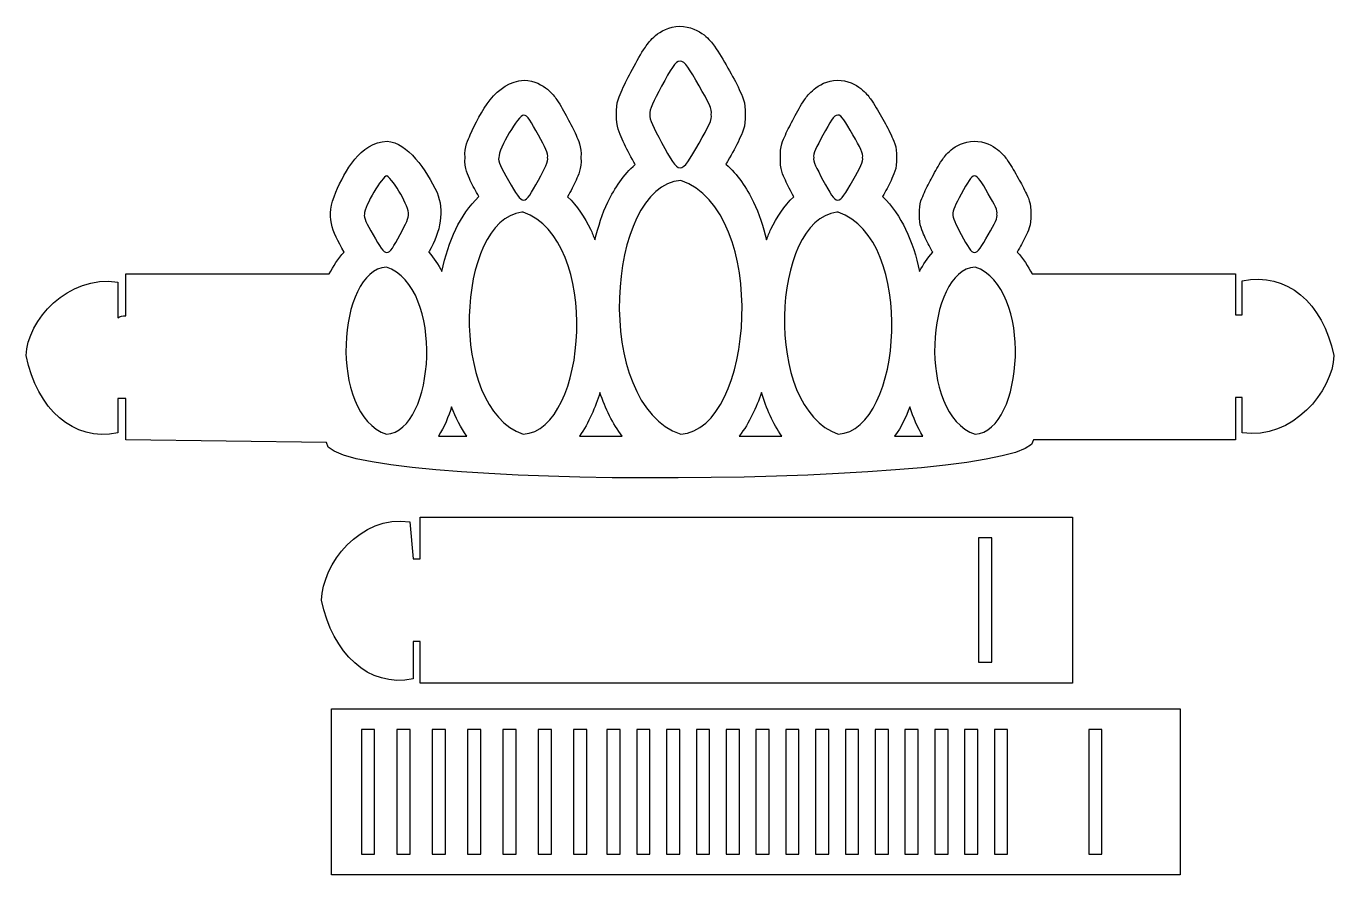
# Model space of a CAD drawing. Header units: centimetres. Extents: x -12 to 15.1, y -5.1 to 12.4.
import ezdxf

# ---------------------------------------------------------------- set-up
doc = ezdxf.new("R2010")
doc.units = ezdxf.units.CM
doc.header["$MEASUREMENT"] = 0
doc.layers.add('Layer 1', color=7, linetype='Continuous')

msp = doc.modelspace()

# ---------------------------------------------------------------- linework, layer by layer
at = {"layer": 'Layer 1', "color": 121}
for points, knots in [([(1.52773, 12.42854), (1.31208, 12.42578), (1.13166, 12.32354), (1.02803, 12.23672), (1.02803, 12.23672), (0.9244, 12.14989), (0.86823, 12.07125), (0.81784, 11.99859), (0.81784, 11.99859), (0.71706, 11.85328), (0.64529, 11.7149), (0.55054, 11.53888), (0.55054, 11.53888), (0.46579, 11.38143), (0.39561, 11.25375), (0.334, 11.11224), (0.334, 11.11224), (0.28217, 10.99319), (0.20505, 10.85235), (0.22216, 10.60292), (0.22216, 10.60292), (0.20548, 10.35391), (0.28216, 10.21233), (0.334, 10.0936), (0.334, 10.0936), (0.39558, 9.95256), (0.46601, 9.82483), (0.55054, 9.66779), (0.55054, 9.66779), (0.57007, 9.63151), (0.58723, 9.6021), (0.60527, 9.56857), (0.60527, 9.56857), (0.36881, 9.35564), (0.18018, 9.07817), (0.04053, 8.78722), (0.04053, 8.78722), (-0.07386, 8.54891), (-0.15867, 8.2819), (-0.22915, 8.00339), (-0.22915, 8.00339), (-0.25857, 8.07749), (-0.2851, 8.15476), (-0.31878, 8.22498), (-0.31878, 8.22498), (-0.43641, 8.47022), (-0.59481, 8.70801), (-0.7931, 8.89884), (-0.7931, 8.89884), (-0.72704, 9.02151), (-0.67072, 9.12538), (-0.6186, 9.24528), (-0.6186, 9.24528), (-0.57424, 9.34732), (-0.50219, 9.47306), (-0.51707, 9.7083), (-0.51707, 9.7083), (-0.50142, 9.94496), (-0.57412, 10.07236), (-0.6186, 10.17463), (-0.6186, 10.17463), (-0.67179, 10.29693), (-0.7293, 10.40178), (-0.79707, 10.52768), (-0.79707, 10.52768), (-0.87291, 10.66859), (-0.93049, 10.78114), (-1.01916, 10.90885), (-1.01916, 10.90885), (-1.0635, 10.9727), (-1.11444, 11.04236), (-1.2127, 11.12465), (-1.2127, 11.12465), (-1.31096, 11.20694), (-1.48483, 11.30799), (-1.69575, 11.31069), (-1.69575, 11.31069), (-2.28375, 11.28941), (-2.60656, 10.62934), (-2.81017, 10.18125), (-2.81017, 10.18125), (-2.85512, 10.08052), (-2.93908, 9.93982), (-2.91963, 9.70996), (-2.91963, 9.70996), (-2.93853, 9.48056), (-2.85512, 9.33821), (-2.81017, 9.23784), (-2.81017, 9.23784), (-2.75665, 9.11834), (-2.69761, 9.01918), (-2.6317, 8.9038), (-2.6317, 8.9038), (-2.83246, 8.71218), (-2.99371, 8.47236), (-3.11237, 8.22498), (-3.11237, 8.22498), (-3.2395, 7.95993), (-3.33423, 7.66572), (-3.40029, 7.3502), (-3.40029, 7.3502), (-3.475, 7.48964), (-3.56051, 7.62826), (-3.67156, 7.74956), (-3.67156, 7.74956), (-3.66859, 7.75509), (-3.66586, 7.76047), (-3.66283, 7.7661), (-3.66283, 7.7661), (-3.42467, 8.1771), (-3.3443, 8.61823), (-3.50023, 8.98484), (-3.50023, 8.98484), (-3.72032, 9.46191), (-4.11786, 10.02422), (-4.53136, 10.04896), (-4.53136, 10.04896), (-5.10686, 10.02105), (-5.39862, 9.42945), (-5.59739, 8.99311), (-5.59739, 8.99311), (-5.81633, 8.47526), (-5.67978, 8.20181), (-5.42289, 7.75205), (-5.42289, 7.75205), (-5.54926, 7.61495), (-5.65233, 7.45795), (-5.73223, 7.29978), (-5.73223, 7.29978), (-5.73223, 7.29978), (-9.94877, 7.29978), (-9.94877, 7.29978), (-9.94877, 7.29978), (-9.94877, 7.29978), (-9.94877, 6.43244), (-9.94877, 6.43244), (-9.94877, 6.43244), (-10.01473, 6.43529), (-10.06896, 6.41967), (-10.11296, 6.39027), (-10.11296, 6.39027), (-10.11296, 6.39027), (-10.11296, 7.13246), (-10.11296, 7.13246), (-10.11296, 7.13246), (-11.15257, 7.28641), (-11.9934, 6.33655), (-12.01342, 5.60727), (-12.01342, 5.60727), (-11.7767, 4.49893), (-11.04874, 3.81873), (-10.11296, 4.00839), (-10.11296, 4.00839), (-10.11296, 4.00839), (-10.11296, 4.71844), (-10.11296, 4.71844), (-10.11296, 4.71844), (-10.11296, 4.71844), (-9.94877, 4.71844), (-9.94877, 4.71844), (-9.94877, 4.71844), (-9.94877, 4.71844), (-9.94877, 3.86185), (-9.94877, 3.86185), (-9.94877, 3.86185), (-9.94877, 3.86185), (-5.79172, 3.80563), (-5.79172, 3.80563), (-5.79172, 3.80563), (-5.82937, 2.7824), (8.79395, 2.86179), (8.86306, 3.86185), (8.86306, 3.86185), (8.86306, 3.86185), (13.04787, 3.86185), (13.04787, 3.86185), (13.04787, 3.86185), (13.04787, 3.86185), (13.04787, 4.73911), (13.04787, 4.73911), (13.04787, 4.73911), (13.04787, 4.73911), (13.18271, 4.73911), (13.18271, 4.73911), (13.18271, 4.73911), (13.18271, 4.73911), (13.18271, 4.00839), (13.18271, 4.00839), (13.18271, 4.00839), (14.22225, 3.85284), (15.06315, 4.87806), (15.08317, 5.60727), (15.08317, 5.60727), (14.84672, 6.71482), (14.11798, 7.34625), (13.18271, 7.15703), (13.18271, 7.15703), (13.18271, 7.15703), (13.18271, 6.45311), (13.18271, 6.45311), (13.18271, 6.45311), (13.18271, 6.45311), (13.04787, 6.45311), (13.04787, 6.45311), (13.04787, 6.45311), (13.04787, 6.45311), (13.04787, 7.29978), (13.04787, 7.29978), (13.04787, 7.29978), (13.04787, 7.29978), (8.83054, 7.29978), (8.83054, 7.29978), (8.83054, 7.29978), (8.75065, 7.45792), (8.64754, 7.61498), (8.5212, 7.75205), (8.5212, 7.75205), (8.58593, 7.86548), (8.64157, 7.95866), (8.6957, 8.07865), (8.6957, 8.07865), (8.73802, 8.17247), (8.82154, 8.30928), (8.80357, 8.53506), (8.80357, 8.53506), (8.82227, 8.76201), (8.73814, 8.8991), (8.6957, 8.99312), (8.6957, 8.99312), (8.63998, 9.11657), (8.58357, 9.21097), (8.51644, 9.32881), (8.51644, 9.32881), (8.4454, 9.45351), (8.39076, 9.55514), (8.30466, 9.6736), (8.30466, 9.6736), (8.26161, 9.73283), (8.21154, 9.79849), (8.1135, 9.877), (8.1135, 9.877), (8.01547, 9.95551), (7.83917, 10.05166), (7.62966, 10.04898), (7.62966, 10.04898), (7.42115, 10.04631), (7.24689, 9.9479), (7.15058, 9.86708), (7.15058, 9.86708), (7.05426, 9.78626), (7.00595, 9.71659), (6.96418, 9.65624), (6.96418, 9.65624), (6.88064, 9.53555), (6.82933, 9.43403), (6.76113, 9.30732), (6.76113, 9.30732), (6.69996, 9.19367), (6.64845, 9.09973), (6.59853, 8.98486), (6.59853, 8.98486), (6.55695, 8.88919), (6.48611, 8.76737), (6.50097, 8.5359), (6.50097, 8.5359), (6.48658, 8.30485), (6.55693, 8.18224), (6.59853, 8.08694), (6.59853, 8.08694), (6.64845, 7.97257), (6.70024, 7.87926), (6.76113, 7.76613), (6.76113, 7.76613), (6.76416, 7.7605), (6.76768, 7.75513), (6.77065, 7.74959), (6.77065, 7.74959), (6.6596, 7.62829), (6.5733, 7.48967), (6.49859, 7.35023), (6.49859, 7.35023), (6.43253, 7.66574), (6.337, 7.95996), (6.20987, 8.22501), (6.20987, 8.22501), (6.09121, 8.47239), (5.93155, 8.71221), (5.73079, 8.90383), (5.73079, 8.90383), (5.7967, 9.01921), (5.85494, 9.11837), (5.90846, 9.23787), (5.90846, 9.23787), (5.95341, 9.33823), (6.03761, 9.48059), (6.01871, 9.70999), (6.01871, 9.70999), (6.03816, 9.93985), (5.95341, 10.08055), (5.90846, 10.18128), (5.90846, 10.18128), (5.84953, 10.31334), (5.78842, 10.41906), (5.71334, 10.55087), (5.71334, 10.55087), (5.6343, 10.68962), (5.5725, 10.80008), (5.48094, 10.92542), (5.48094, 10.92542), (5.43516, 10.98809), (5.38235, 11.05891), (5.28185, 11.13874), (5.28185, 11.13874), (5.18135, 11.21857), (5.00413, 11.3134), (4.79484, 11.31072), (4.79484, 11.31072), (4.58393, 11.30802), (4.41005, 11.20697), (4.31179, 11.12468), (4.31179, 11.12468), (4.21353, 11.04239), (4.161, 10.97273), (4.11667, 10.90888), (4.11667, 10.90888), (4.028, 10.78117), (3.97122, 10.66862), (3.89537, 10.52771), (3.89537, 10.52771), (3.8276, 10.4018), (3.77089, 10.29696), (3.7177, 10.17466), (3.7177, 10.17466), (3.67322, 10.07239), (3.60052, 9.94499), (3.61617, 9.70833), (3.61617, 9.70833), (3.60129, 9.47309), (3.67334, 9.34735), (3.7177, 9.24531), (3.7177, 9.24531), (3.76982, 9.12541), (3.82534, 9.02154), (3.89141, 8.89887), (3.89141, 8.89887), (3.69312, 8.70804), (3.53472, 8.47025), (3.41709, 8.22501), (3.41709, 8.22501), (3.38341, 8.15479), (3.35768, 8.07752), (3.32825, 8.00342), (3.32825, 8.00342), (3.25777, 8.28192), (3.17137, 8.54894), (3.05698, 8.78725), (3.05698, 8.78725), (2.91588, 9.08122), (2.72585, 9.36149), (2.48589, 9.57521), (2.48589, 9.57521), (2.49924, 9.59871), (2.51217, 9.61814), (2.52634, 9.64301), (2.52634, 9.64301), (2.61964, 9.80678), (2.69568, 9.93652), (2.7635, 10.08701), (2.7635, 10.08701), (2.81581, 10.20309), (2.90406, 10.35925), (2.88248, 10.60295), (2.88248, 10.60295), (2.90458, 10.8471), (2.81582, 11.00247), (2.7635, 11.11889), (2.7635, 11.11889), (2.69566, 11.26986), (2.61986, 11.40038), (2.52634, 11.56455), (2.52634, 11.56455), (2.42765, 11.73779), (2.35178, 11.87425), (2.24793, 12.01682), (2.24793, 12.01682), (2.19601, 12.08811), (2.13795, 12.16563), (2.03219, 12.24998), (2.03219, 12.24998), (1.92643, 12.33433), (1.74288, 12.43133), (1.52773, 12.42857), (1.52773, 12.42857), (1.52773, 12.42857), (1.52773, 12.42854), (1.52773, 12.42854)], [0, 0, 0, 0, 0.01, 0.01, 0.01, 0.01, 0.02, 0.02, 0.02, 0.02, 0.03, 0.03, 0.03, 0.03, 0.04, 0.04, 0.04, 0.04, 0.05, 0.05, 0.05, 0.05, 0.06, 0.06, 0.06, 0.06, 0.07, 0.07, 0.07, 0.07, 0.08, 0.08, 0.08, 0.08, 0.09, 0.09, 0.09, 0.09, 0.1, 0.1, 0.1, 0.1, 0.11, 0.11, 0.11, 0.11, 0.12, 0.12, 0.12, 0.12, 0.13, 0.13, 0.13, 0.13, 0.14, 0.14, 0.14, 0.14, 0.15, 0.15, 0.15, 0.15, 0.16, 0.16, 0.16, 0.16, 0.17, 0.17, 0.17, 0.17, 0.18, 0.18, 0.18, 0.18, 0.19, 0.19, 0.19, 0.19, 0.2, 0.2, 0.2, 0.2, 0.21, 0.21, 0.21, 0.21, 0.22, 0.22, 0.22, 0.22, 0.23, 0.23, 0.23, 0.23, 0.24, 0.24, 0.24, 0.24, 0.25, 0.25, 0.25, 0.25, 0.26, 0.26, 0.26, 0.26, 0.27, 0.27, 0.27, 0.27, 0.28, 0.28, 0.28, 0.28, 0.29, 0.29, 0.29, 0.29, 0.3, 0.3, 0.3, 0.3, 0.31, 0.31, 0.31, 0.31, 0.32, 0.32, 0.32, 0.32, 0.33, 0.33, 0.33, 0.33, 0.34, 0.34, 0.34, 0.34, 0.35, 0.35, 0.35, 0.35, 0.36, 0.36, 0.36, 0.36, 0.37, 0.37, 0.37, 0.37, 0.38, 0.38, 0.38, 0.38, 0.39, 0.39, 0.39, 0.39, 0.4, 0.4, 0.4, 0.4, 0.41, 0.41, 0.41, 0.41, 0.42, 0.42, 0.42, 0.42, 0.43, 0.43, 0.43, 0.43, 0.44, 0.44, 0.44, 0.44, 0.45, 0.45, 0.45, 0.45, 0.46, 0.46, 0.46, 0.46, 0.47, 0.47, 0.47, 0.47, 0.48, 0.48, 0.48, 0.48, 0.49, 0.49, 0.49, 0.49, 0.5, 0.5, 0.5, 0.5, 0.51, 0.51, 0.51, 0.51, 0.52, 0.52, 0.52, 0.52, 0.53, 0.53, 0.53, 0.53, 0.54, 0.54, 0.54, 0.54, 0.55, 0.55, 0.55, 0.55, 0.56, 0.56, 0.56, 0.56, 0.57, 0.57, 0.57, 0.57, 0.58, 0.58, 0.58, 0.58, 0.59, 0.59, 0.59, 0.59, 0.6, 0.6, 0.6, 0.6, 0.61, 0.61, 0.61, 0.61, 0.62, 0.62, 0.62, 0.62, 0.63, 0.63, 0.63, 0.63, 0.64, 0.64, 0.64, 0.64, 0.65, 0.65, 0.65, 0.65, 0.66, 0.66, 0.66, 0.66, 0.67, 0.67, 0.67, 0.67, 0.68, 0.68, 0.68, 0.68, 0.69, 0.69, 0.69, 0.69, 0.7, 0.7, 0.7, 0.7, 0.71, 0.71, 0.71, 0.71, 0.72, 0.72, 0.72, 0.72, 0.73, 0.73, 0.73, 0.73, 0.74, 0.74, 0.74, 0.74, 0.75, 0.75, 0.75, 0.75, 0.76, 0.76, 0.76, 0.76, 0.77, 0.77, 0.77, 0.77, 0.78, 0.78, 0.78, 0.78, 0.79, 0.79, 0.79, 0.79, 0.8, 0.8, 0.8, 0.8, 0.81, 0.81, 0.81, 0.81, 0.82, 0.82, 0.82, 0.82, 0.83, 0.83, 0.83, 0.83, 0.84, 0.84, 0.84, 0.84, 0.85, 0.85, 0.85, 0.85, 0.86, 0.86, 0.86, 0.86, 0.87, 0.87, 0.87, 0.87, 0.88, 0.88, 0.88, 0.88, 0.89, 0.89, 0.89, 0.89, 0.9, 0.9, 0.9, 0.9, 0.91, 0.91, 0.91, 0.91, 0.92, 0.92, 0.92, 0.92, 0.93, 0.93, 0.93, 0.93, 0.94, 0.94, 0.94, 0.94, 0.95, 0.95, 0.95, 0.95, 0.96, 0.96, 0.96, 0.96, 0.97, 0.97, 0.97, 0.97, 0.98, 0.98, 0.98, 0.98, 1, 1, 1, 1]), ([(1.53645, 11.70921), (1.63595, 11.71048), (1.73698, 11.53851), (1.93225, 11.19575), (1.93225, 11.19575), (2.11745, 10.87066), (2.21348, 10.69719), (2.18131, 10.60292), (2.18131, 10.60292), (2.21324, 10.5086), (2.11729, 10.3349), (1.93225, 10.01009), (1.93225, 10.01009), (1.54172, 9.32457), (1.52681, 9.3247), (1.15255, 10.02001), (1.15255, 10.02001), (0.985, 10.33129), (0.89294, 10.50575), (0.91222, 10.60292), (0.91222, 10.60292), (0.89273, 10.70004), (0.98486, 10.8751), (1.15255, 11.18666), (1.15255, 11.18666), (1.33968, 11.53432), (1.43695, 11.70794), (1.53645, 11.70921)], [0, 0, 0, 0, 0.125, 0.125, 0.125, 0.125, 0.25, 0.25, 0.25, 0.25, 0.375, 0.375, 0.375, 0.375, 0.5, 0.5, 0.5, 0.5, 0.625, 0.625, 0.625, 0.625, 0.75, 0.75, 0.75, 0.75, 1, 1, 1, 1]), ([(-1.70527, 10.59134), (-1.62596, 10.59032), (-1.54746, 10.45173), (-1.39831, 10.17462), (-1.39831, 10.17462), (-1.26465, 9.92629), (-1.19242, 9.78736), (-1.20795, 9.70995), (-1.20795, 9.70995), (-1.19259, 9.6325), (-1.26477, 9.49339), (-1.39831, 9.24528), (-1.39831, 9.24528), (-1.69662, 8.69107), (-1.70888, 8.69061), (-2.02016, 9.23701), (-2.02016, 9.23701), (-2.16765, 9.49591), (-2.2447, 9.63477), (-2.21925, 9.70995), (-2.21925, 9.70995), (-2.22255, 9.90134), (-1.80931, 10.58582), (-1.70527, 10.59134)], [0, 0, 0, 0, 0.14285714, 0.14285714, 0.14285714, 0.14285714, 0.28571429, 0.28571429, 0.28571429, 0.28571429, 0.42857143, 0.42857143, 0.42857143, 0.42857143, 0.57142857, 0.57142857, 0.57142857, 0.57142857, 0.71428571, 0.71428571, 0.71428571, 0.71428571, 1, 1, 1, 1]), ([(4.80356, 10.59134), (4.88287, 10.59236), (4.96361, 10.45609), (5.11925, 10.18289), (5.11925, 10.18289), (5.26687, 9.92377), (5.3424, 9.78509), (5.31675, 9.70995), (5.31675, 9.70995), (5.3422, 9.63477), (5.26674, 9.49591), (5.11925, 9.23701), (5.11925, 9.23701), (4.80797, 8.6906), (4.79491, 8.69106), (4.4966, 9.24528), (4.4966, 9.24528), (4.36305, 9.49339), (4.29087, 9.6325), (4.30624, 9.70995), (4.30624, 9.70995), (4.29071, 9.78737), (4.36294, 9.92629), (4.4966, 10.17462), (4.4966, 10.17462), (4.64575, 10.45173), (4.72425, 10.59032), (4.80356, 10.59134)], [0, 0, 0, 0, 0.125, 0.125, 0.125, 0.125, 0.25, 0.25, 0.25, 0.25, 0.375, 0.375, 0.375, 0.375, 0.5, 0.5, 0.5, 0.5, 0.625, 0.625, 0.625, 0.625, 0.75, 0.75, 0.75, 0.75, 1, 1, 1, 1]), ([(-4.54009, 9.32961), (-4.38979, 9.24446), (-4.07099, 8.67815), (-4.09274, 8.53586), (-4.09274, 8.53586), (-4.07891, 8.46612), (-4.14382, 8.34005), (-4.26407, 8.11666), (-4.26407, 8.11666), (-4.53266, 7.61766), (-4.54379, 7.61891), (-4.82405, 8.11087), (-4.82405, 8.11087), (-4.95685, 8.34398), (-5.02622, 8.46817), (-5.00331, 8.53586), (-5.00331, 8.53586), (-5.00598, 8.70799), (-4.63353, 9.32465), (-4.54009, 9.32961)], [0, 0, 0, 0, 0.16666667, 0.16666667, 0.16666667, 0.16666667, 0.33333333, 0.33333333, 0.33333333, 0.33333333, 0.5, 0.5, 0.5, 0.5, 0.66666667, 0.66666667, 0.66666667, 0.66666667, 1, 1, 1, 1]), ([(1.54914, 9.2337), (3.39079, 8.61125), (3.09048, 4.07772), (1.54914, 3.98007), (1.54914, 3.98007), (-0.29376, 4.602), (0.00728, 9.13596), (1.54914, 9.2337)], [0, 0, 0, 0, 0.33333333, 0.33333333, 0.33333333, 0.33333333, 1, 1, 1, 1]), ([(7.63838, 9.32961), (7.70979, 9.33053), (7.78221, 9.20766), (7.92234, 8.96167), (7.92234, 8.96167), (8.05525, 8.72836), (8.12469, 8.60351), (8.1016, 8.53586), (8.1016, 8.53586), (8.12452, 8.46817), (8.05514, 8.34398), (7.92234, 8.11087), (7.92234, 8.11087), (7.64207, 7.6189), (7.63173, 7.61766), (7.36315, 8.11666), (7.36315, 8.11666), (7.24291, 8.34005), (7.1772, 8.46612), (7.19103, 8.53586), (7.19103, 8.53586), (7.17705, 8.60556), (7.2428, 8.73064), (7.36315, 8.95423), (7.36315, 8.95423), (7.49744, 9.20373), (7.56698, 9.32869), (7.63838, 9.32961)], [0, 0, 0, 0, 0.125, 0.125, 0.125, 0.125, 0.25, 0.25, 0.25, 0.25, 0.375, 0.375, 0.375, 0.375, 0.5, 0.5, 0.5, 0.5, 0.625, 0.625, 0.625, 0.625, 0.75, 0.75, 0.75, 0.75, 1, 1, 1, 1]), ([(-1.74334, 8.57637), (-1.73389, 8.57687), (-1.7243, 8.57637), (-1.71479, 8.57637), (-1.71479, 8.57637), (-0.10271, 8.03222), (-0.36627, 4.06553), (-1.71479, 3.98006), (-1.71479, 3.98006), (-3.29406, 4.53415), (-3.10307, 8.4196), (-1.74334, 8.57637)], [0, 0, 0, 0, 0.25, 0.25, 0.25, 0.25, 0.5, 0.5, 0.5, 0.5, 1, 1, 1, 1]), ([(4.78452, 8.57637), (4.79397, 8.57687), (4.80436, 8.57637), (4.81387, 8.57637), (4.81387, 8.57637), (6.42594, 8.03222), (6.16239, 4.06553), (4.81387, 3.98006), (4.81387, 3.98006), (3.23479, 4.53393), (3.42547, 8.41967), (4.78452, 8.57637)], [0, 0, 0, 0, 0.25, 0.25, 0.25, 0.25, 0.5, 0.5, 0.5, 0.5, 1, 1, 1, 1]), ([(-4.54961, 7.44197), (-3.3348, 7.03236), (-3.53381, 4.04448), (-4.54961, 3.98006), (-4.54961, 3.98006), (-5.76193, 4.3907), (-5.56438, 7.37773), (-4.54961, 7.44197)], [0, 0, 0, 0, 0.33333333, 0.33333333, 0.33333333, 0.33333333, 1, 1, 1, 1]), ([(7.64869, 7.44197), (8.86187, 7.03201), (8.66263, 4.04437), (7.64869, 3.98006), (7.64869, 3.98006), (6.43474, 4.39035), (6.63206, 7.37763), (7.64869, 7.44197)], [0, 0, 0, 0, 0.33333333, 0.33333333, 0.33333333, 0.33333333, 1, 1, 1, 1]), ([(-0.12447, 4.84244), (-0.01405, 4.51396), (0.14403, 4.19461), (0.33399, 3.94038), (0.33399, 3.94038), (0.33399, 3.94038), (-0.54723, 3.94038), (-0.54723, 3.94038), (-0.54723, 3.94038), (-0.35131, 4.21827), (-0.2169, 4.54114), (-0.12447, 4.84244)], [0, 0, 0, 0, 0.25, 0.25, 0.25, 0.25, 0.5, 0.5, 0.5, 0.5, 1, 1, 1, 1]), ([(3.22275, 4.84244), (3.3249, 4.51025), (3.46058, 4.20128), (3.64472, 3.94038), (3.64472, 3.94038), (3.64472, 3.94038), (2.76429, 3.94038), (2.76429, 3.94038), (2.76429, 3.94038), (2.97462, 4.2237), (3.11511, 4.53228), (3.22275, 4.84244)], [0, 0, 0, 0, 0.25, 0.25, 0.25, 0.25, 0.5, 0.5, 0.5, 0.5, 1, 1, 1, 1]), ([(-3.19724, 4.54479), (-3.12157, 4.32679), (-3.00401, 4.11051), (-2.88393, 3.94038), (-2.88393, 3.94038), (-2.88393, 3.94038), (-3.47009, 3.94038), (-3.47009, 3.94038), (-3.47009, 3.94038), (-3.35107, 4.12988), (-3.25997, 4.34826), (-3.19724, 4.54479)], [0, 0, 0, 0, 0.25, 0.25, 0.25, 0.25, 0.5, 0.5, 0.5, 0.5, 1, 1, 1, 1]), ([(6.29553, 4.54479), (6.36826, 4.32207), (6.45542, 4.12243), (6.56918, 3.94038), (6.56918, 3.94038), (6.56918, 3.94038), (5.98223, 3.94038), (5.98223, 3.94038), (5.98223, 3.94038), (6.12565, 4.13672), (6.21264, 4.3361), (6.29554, 4.54479), (6.29554, 4.54479), (6.29554, 4.54479), (6.29553, 4.54479), (6.29553, 4.54479)], [0, 0, 0, 0, 0.2, 0.2, 0.2, 0.2, 0.4, 0.4, 0.4, 0.4, 0.6, 0.6, 0.6, 0.6, 1, 1, 1, 1])]:
    msp.add_open_spline(points, degree=3, knots=knots, dxfattribs=at)
at = {"layer": 'Layer 1', "color": 133}
for points, knots in [([(-5.89461, 0.54549), (-5.65779, -0.56325), (-4.92965, -1.27681), (-3.99336, -1.0871), (-3.99336, -1.0871), (-3.99336, -1.0871), (-3.99336, -0.31027), (-3.99336, -0.31027), (-3.99336, -0.31027), (-3.99336, -0.31027), (-3.84742, -0.31027), (-3.84742, -0.31027), (-3.84742, -0.31027), (-3.84742, -0.31027), (-3.84742, -1.17347), (-3.84742, -1.17347), (-3.84742, -1.17347), (-3.84742, -1.17347), (-1.35763, -1.17347), (-1.35763, -1.17347), (-1.35763, -1.17347), (-1.35763, -1.17347), (-0.94994, -1.17347), (-0.94994, -1.17347), (-0.94994, -1.17347), (-0.94994, -1.17347), (9.66518, -1.17347), (9.66518, -1.17347), (9.66518, -1.17347), (9.66518, -1.17347), (9.66518, 2.26446), (9.66518, 2.26446), (9.66518, 2.26446), (9.66518, 2.26446), (-0.94994, 2.26446), (-0.94994, 2.26446), (-0.94994, 2.26446), (-0.94994, 2.26446), (-1.35763, 2.26446), (-1.35763, 2.26446), (-1.35763, 2.26446), (-1.35763, 2.26446), (-3.84742, 2.26446), (-3.84742, 2.26446), (-3.84742, 2.26446), (-3.84742, 2.26446), (-3.84742, 1.40291), (-3.84742, 1.40291), (-3.84742, 1.40291), (-3.84742, 1.40291), (-3.99336, 1.40291), (-3.99336, 1.40291), (-3.99336, 1.40291), (-3.99336, 1.40291), (-4.06101, 2.16563), (-4.06101, 2.16563), (-4.06101, 2.16563), (-5.10115, 2.31977), (-5.87458, 1.27528), (-5.89461, 0.54549)], [0, 0, 0, 0, 0.0625, 0.0625, 0.0625, 0.0625, 0.125, 0.125, 0.125, 0.125, 0.1875, 0.1875, 0.1875, 0.1875, 0.25, 0.25, 0.25, 0.25, 0.3125, 0.3125, 0.3125, 0.3125, 0.375, 0.375, 0.375, 0.375, 0.4375, 0.4375, 0.4375, 0.4375, 0.5, 0.5, 0.5, 0.5, 0.5625, 0.5625, 0.5625, 0.5625, 0.625, 0.625, 0.625, 0.625, 0.6875, 0.6875, 0.6875, 0.6875, 0.75, 0.75, 0.75, 0.75, 0.8125, 0.8125, 0.8125, 0.8125, 0.875, 0.875, 0.875, 0.875, 1, 1, 1, 1]), ([(7.71951, 1.83533), (7.71951, 1.83533), (7.99395, 1.83533), (7.99395, 1.83533), (7.99395, 1.83533), (7.99395, 1.83533), (7.99395, -0.74353), (7.99395, -0.74353), (7.99395, -0.74353), (7.99395, -0.74353), (7.71951, -0.74353), (7.71951, -0.74353), (7.71951, -0.74353), (7.71951, -0.74353), (7.71951, 1.83533), (7.71951, 1.83533)], [0, 0, 0, 0, 0.2, 0.2, 0.2, 0.2, 0.4, 0.4, 0.4, 0.4, 0.6, 0.6, 0.6, 0.6, 1, 1, 1, 1]), ([(-5.68896, -1.70695), (-5.68896, -1.70695), (-5.68896, -5.14488), (-5.68896, -5.14488), (-5.68896, -5.14488), (-5.68896, -5.14488), (11.90058, -5.14488), (11.90058, -5.14488), (11.90058, -5.14488), (11.90058, -5.14488), (11.90058, -1.70695), (11.90058, -1.70695), (11.90058, -1.70695), (11.90058, -1.70695), (-5.68896, -1.70695), (-5.68896, -1.70695)], [0, 0, 0, 0, 0.2, 0.2, 0.2, 0.2, 0.4, 0.4, 0.4, 0.4, 0.6, 0.6, 0.6, 0.6, 1, 1, 1, 1]), ([(-5.06711, -2.1369), (-5.06711, -2.1369), (-4.79267, -2.1369), (-4.79267, -2.1369), (-4.79267, -2.1369), (-4.79267, -2.1369), (-4.79267, -4.71493), (-4.79267, -4.71493), (-4.79267, -4.71493), (-4.79267, -4.71493), (-5.06711, -4.71493), (-5.06711, -4.71493), (-5.06711, -4.71493), (-5.06711, -4.71493), (-5.06711, -2.1369), (-5.06711, -2.1369)], [0, 0, 0, 0, 0.2, 0.2, 0.2, 0.2, 0.4, 0.4, 0.4, 0.4, 0.6, 0.6, 0.6, 0.6, 1, 1, 1, 1]), ([(-4.33421, -2.1369), (-4.33421, -2.1369), (-4.05977, -2.1369), (-4.05977, -2.1369), (-4.05977, -2.1369), (-4.05977, -2.1369), (-4.05977, -4.71493), (-4.05977, -4.71493), (-4.05977, -4.71493), (-4.05977, -4.71493), (-4.33421, -4.71493), (-4.33421, -4.71493), (-4.33421, -4.71493), (-4.33421, -4.71493), (-4.33421, -2.1369), (-4.33421, -2.1369)], [0, 0, 0, 0, 0.2, 0.2, 0.2, 0.2, 0.4, 0.4, 0.4, 0.4, 0.6, 0.6, 0.6, 0.6, 1, 1, 1, 1]), ([(-3.60131, -2.1369), (-3.60131, -2.1369), (-3.32687, -2.1369), (-3.32687, -2.1369), (-3.32687, -2.1369), (-3.32687, -2.1369), (-3.32687, -4.71493), (-3.32687, -4.71493), (-3.32687, -4.71493), (-3.32687, -4.71493), (-3.60131, -4.71493), (-3.60131, -4.71493), (-3.60131, -4.71493), (-3.60131, -4.71493), (-3.60131, -2.1369), (-3.60131, -2.1369)], [0, 0, 0, 0, 0.2, 0.2, 0.2, 0.2, 0.4, 0.4, 0.4, 0.4, 0.6, 0.6, 0.6, 0.6, 1, 1, 1, 1]), ([(-2.86841, -2.1369), (-2.86841, -2.1369), (-2.59397, -2.1369), (-2.59397, -2.1369), (-2.59397, -2.1369), (-2.59397, -2.1369), (-2.59397, -4.71493), (-2.59397, -4.71493), (-2.59397, -4.71493), (-2.59397, -4.71493), (-2.86841, -4.71493), (-2.86841, -4.71493), (-2.86841, -4.71493), (-2.86841, -4.71493), (-2.86841, -2.1369), (-2.86841, -2.1369)], [0, 0, 0, 0, 0.2, 0.2, 0.2, 0.2, 0.4, 0.4, 0.4, 0.4, 0.6, 0.6, 0.6, 0.6, 1, 1, 1, 1]), ([(-2.13552, -2.1369), (-2.13552, -2.1369), (-1.86108, -2.1369), (-1.86108, -2.1369), (-1.86108, -2.1369), (-1.86108, -2.1369), (-1.86108, -4.71493), (-1.86108, -4.71493), (-1.86108, -4.71493), (-1.86108, -4.71493), (-2.13552, -4.71493), (-2.13552, -4.71493), (-2.13552, -4.71493), (-2.13552, -4.71493), (-2.13552, -2.1369), (-2.13552, -2.1369)], [0, 0, 0, 0, 0.2, 0.2, 0.2, 0.2, 0.4, 0.4, 0.4, 0.4, 0.6, 0.6, 0.6, 0.6, 1, 1, 1, 1]), ([(-1.40262, -2.1369), (-1.40262, -2.1369), (-1.12818, -2.1369), (-1.12818, -2.1369), (-1.12818, -2.1369), (-1.12818, -2.1369), (-1.12818, -4.71493), (-1.12818, -4.71493), (-1.12818, -4.71493), (-1.12818, -4.71493), (-1.40262, -4.71493), (-1.40262, -4.71493), (-1.40262, -4.71493), (-1.40262, -4.71493), (-1.40262, -2.1369), (-1.40262, -2.1369)], [0, 0, 0, 0, 0.2, 0.2, 0.2, 0.2, 0.4, 0.4, 0.4, 0.4, 0.6, 0.6, 0.6, 0.6, 1, 1, 1, 1]), ([(-0.66972, -2.1369), (-0.66972, -2.1369), (-0.39528, -2.1369), (-0.39528, -2.1369), (-0.39528, -2.1369), (-0.39528, -2.1369), (-0.39528, -4.71493), (-0.39528, -4.71493), (-0.39528, -4.71493), (-0.39528, -4.71493), (-0.66972, -4.71493), (-0.66972, -4.71493), (-0.66972, -4.71493), (-0.66972, -4.71493), (-0.66972, -2.1369), (-0.66972, -2.1369)], [0, 0, 0, 0, 0.2, 0.2, 0.2, 0.2, 0.4, 0.4, 0.4, 0.4, 0.6, 0.6, 0.6, 0.6, 1, 1, 1, 1]), ([(0.02114, -2.1369), (0.02114, -2.1369), (0.29479, -2.1369), (0.29479, -2.1369), (0.29479, -2.1369), (0.29479, -2.1369), (0.29479, -4.71493), (0.29479, -4.71493), (0.29479, -4.71493), (0.29479, -4.71493), (0.02114, -4.71493), (0.02114, -4.71493), (0.02114, -4.71493), (0.02114, -4.71493), (0.02114, -2.1369), (0.02114, -2.1369)], [0, 0, 0, 0, 0.2, 0.2, 0.2, 0.2, 0.4, 0.4, 0.4, 0.4, 0.6, 0.6, 0.6, 0.6, 1, 1, 1, 1]), ([(0.63902, -2.1369), (0.63902, -2.1369), (0.91267, -2.1369), (0.91267, -2.1369), (0.91267, -2.1369), (0.91267, -2.1369), (0.91267, -4.71493), (0.91267, -4.71493), (0.91267, -4.71493), (0.91267, -4.71493), (0.63902, -4.71493), (0.63902, -4.71493), (0.63902, -4.71493), (0.63902, -4.71493), (0.63902, -2.1369), (0.63902, -2.1369)], [0, 0, 0, 0, 0.2, 0.2, 0.2, 0.2, 0.4, 0.4, 0.4, 0.4, 0.6, 0.6, 0.6, 0.6, 1, 1, 1, 1]), ([(1.25612, -2.1369), (1.25612, -2.1369), (1.53056, -2.1369), (1.53056, -2.1369), (1.53056, -2.1369), (1.53056, -2.1369), (1.53056, -4.71493), (1.53056, -4.71493), (1.53056, -4.71493), (1.53056, -4.71493), (1.25612, -4.71493), (1.25612, -4.71493), (1.25612, -4.71493), (1.25612, -4.71493), (1.25612, -2.1369), (1.25612, -2.1369)], [0, 0, 0, 0, 0.2, 0.2, 0.2, 0.2, 0.4, 0.4, 0.4, 0.4, 0.6, 0.6, 0.6, 0.6, 1, 1, 1, 1]), ([(1.874, -2.1369), (1.874, -2.1369), (2.14765, -2.1369), (2.14765, -2.1369), (2.14765, -2.1369), (2.14765, -2.1369), (2.14765, -4.71493), (2.14765, -4.71493), (2.14765, -4.71493), (2.14765, -4.71493), (1.874, -4.71493), (1.874, -4.71493), (1.874, -4.71493), (1.874, -4.71493), (1.874, -2.1369), (1.874, -2.1369)], [0, 0, 0, 0, 0.2, 0.2, 0.2, 0.2, 0.4, 0.4, 0.4, 0.4, 0.6, 0.6, 0.6, 0.6, 1, 1, 1, 1]), ([(2.4911, -2.1369), (2.4911, -2.1369), (2.76554, -2.1369), (2.76554, -2.1369), (2.76554, -2.1369), (2.76554, -2.1369), (2.76554, -4.71493), (2.76554, -4.71493), (2.76554, -4.71493), (2.76554, -4.71493), (2.4911, -4.71493), (2.4911, -4.71493), (2.4911, -4.71493), (2.4911, -4.71493), (2.4911, -2.1369), (2.4911, -2.1369)], [0, 0, 0, 0, 0.2, 0.2, 0.2, 0.2, 0.4, 0.4, 0.4, 0.4, 0.6, 0.6, 0.6, 0.6, 1, 1, 1, 1]), ([(3.10898, -2.1369), (3.10898, -2.1369), (3.38263, -2.1369), (3.38263, -2.1369), (3.38263, -2.1369), (3.38263, -2.1369), (3.38263, -4.71493), (3.38263, -4.71493), (3.38263, -4.71493), (3.38263, -4.71493), (3.10898, -4.71493), (3.10898, -4.71493), (3.10898, -4.71493), (3.10898, -4.71493), (3.10898, -2.1369), (3.10898, -2.1369)], [0, 0, 0, 0, 0.2, 0.2, 0.2, 0.2, 0.4, 0.4, 0.4, 0.4, 0.6, 0.6, 0.6, 0.6, 1, 1, 1, 1]), ([(3.72687, -2.1369), (3.72687, -2.1369), (4.00052, -2.1369), (4.00052, -2.1369), (4.00052, -2.1369), (4.00052, -2.1369), (4.00052, -4.71493), (4.00052, -4.71493), (4.00052, -4.71493), (4.00052, -4.71493), (3.72687, -4.71493), (3.72687, -4.71493), (3.72687, -4.71493), (3.72687, -4.71493), (3.72687, -2.1369), (3.72687, -2.1369)], [0, 0, 0, 0, 0.2, 0.2, 0.2, 0.2, 0.4, 0.4, 0.4, 0.4, 0.6, 0.6, 0.6, 0.6, 1, 1, 1, 1]), ([(4.34396, -2.1369), (4.34396, -2.1369), (4.61761, -2.1369), (4.61761, -2.1369), (4.61761, -2.1369), (4.61761, -2.1369), (4.61761, -4.71493), (4.61761, -4.71493), (4.61761, -4.71493), (4.61761, -4.71493), (4.34396, -4.71493), (4.34396, -4.71493), (4.34396, -4.71493), (4.34396, -4.71493), (4.34396, -2.1369), (4.34396, -2.1369)], [0, 0, 0, 0, 0.2, 0.2, 0.2, 0.2, 0.4, 0.4, 0.4, 0.4, 0.6, 0.6, 0.6, 0.6, 1, 1, 1, 1]), ([(4.96185, -2.1369), (4.96185, -2.1369), (5.2355, -2.1369), (5.2355, -2.1369), (5.2355, -2.1369), (5.2355, -2.1369), (5.2355, -4.71493), (5.2355, -4.71493), (5.2355, -4.71493), (5.2355, -4.71493), (4.96185, -4.71493), (4.96185, -4.71493), (4.96185, -4.71493), (4.96185, -4.71493), (4.96185, -2.1369), (4.96185, -2.1369)], [0, 0, 0, 0, 0.2, 0.2, 0.2, 0.2, 0.4, 0.4, 0.4, 0.4, 0.6, 0.6, 0.6, 0.6, 1, 1, 1, 1]), ([(5.57894, -2.1369), (5.57894, -2.1369), (5.85338, -2.1369), (5.85338, -2.1369), (5.85338, -2.1369), (5.85338, -2.1369), (5.85338, -4.71493), (5.85338, -4.71493), (5.85338, -4.71493), (5.85338, -4.71493), (5.57894, -4.71493), (5.57894, -4.71493), (5.57894, -4.71493), (5.57894, -4.71493), (5.57894, -2.1369), (5.57894, -2.1369)], [0, 0, 0, 0, 0.2, 0.2, 0.2, 0.2, 0.4, 0.4, 0.4, 0.4, 0.6, 0.6, 0.6, 0.6, 1, 1, 1, 1]), ([(6.19683, -2.1369), (6.19683, -2.1369), (6.47048, -2.1369), (6.47048, -2.1369), (6.47048, -2.1369), (6.47048, -2.1369), (6.47048, -4.71493), (6.47048, -4.71493), (6.47048, -4.71493), (6.47048, -4.71493), (6.19683, -4.71493), (6.19683, -4.71493), (6.19683, -4.71493), (6.19683, -4.71493), (6.19683, -2.1369), (6.19683, -2.1369)], [0, 0, 0, 0, 0.2, 0.2, 0.2, 0.2, 0.4, 0.4, 0.4, 0.4, 0.6, 0.6, 0.6, 0.6, 1, 1, 1, 1]), ([(6.81392, -2.1369), (6.81392, -2.1369), (7.08836, -2.1369), (7.08836, -2.1369), (7.08836, -2.1369), (7.08836, -2.1369), (7.08836, -4.71493), (7.08836, -4.71493), (7.08836, -4.71493), (7.08836, -4.71493), (6.81392, -4.71493), (6.81392, -4.71493), (6.81392, -4.71493), (6.81392, -4.71493), (6.81392, -2.1369), (6.81392, -2.1369)], [0, 0, 0, 0, 0.2, 0.2, 0.2, 0.2, 0.4, 0.4, 0.4, 0.4, 0.6, 0.6, 0.6, 0.6, 1, 1, 1, 1]), ([(7.43181, -2.1369), (7.43181, -2.1369), (7.70546, -2.1369), (7.70546, -2.1369), (7.70546, -2.1369), (7.70546, -2.1369), (7.70546, -4.71493), (7.70546, -4.71493), (7.70546, -4.71493), (7.70546, -4.71493), (7.43181, -4.71493), (7.43181, -4.71493), (7.43181, -4.71493), (7.43181, -4.71493), (7.43181, -2.1369), (7.43181, -2.1369)], [0, 0, 0, 0, 0.2, 0.2, 0.2, 0.2, 0.4, 0.4, 0.4, 0.4, 0.6, 0.6, 0.6, 0.6, 1, 1, 1, 1]), ([(8.0497, -2.1369), (8.0497, -2.1369), (8.32335, -2.1369), (8.32335, -2.1369), (8.32335, -2.1369), (8.32335, -2.1369), (8.32335, -4.71493), (8.32335, -4.71493), (8.32335, -4.71493), (8.32335, -4.71493), (8.0497, -4.71493), (8.0497, -4.71493), (8.0497, -4.71493), (8.0497, -4.71493), (8.0497, -2.1369), (8.0497, -2.1369)], [0, 0, 0, 0, 0.2, 0.2, 0.2, 0.2, 0.4, 0.4, 0.4, 0.4, 0.6, 0.6, 0.6, 0.6, 1, 1, 1, 1]), ([(10.00409, -2.1369), (10.00409, -2.1369), (10.27853, -2.1369), (10.27853, -2.1369), (10.27853, -2.1369), (10.27853, -2.1369), (10.27853, -4.71493), (10.27853, -4.71493), (10.27853, -4.71493), (10.27853, -4.71493), (10.00409, -4.71493), (10.00409, -4.71493), (10.00409, -4.71493), (10.00409, -4.71493), (10.00409, -2.1369), (10.00409, -2.1369)], [0, 0, 0, 0, 0.2, 0.2, 0.2, 0.2, 0.4, 0.4, 0.4, 0.4, 0.6, 0.6, 0.6, 0.6, 1, 1, 1, 1])]:
    msp.add_open_spline(points, degree=3, knots=knots, dxfattribs=at)

doc.saveas('drawing.dxf')
